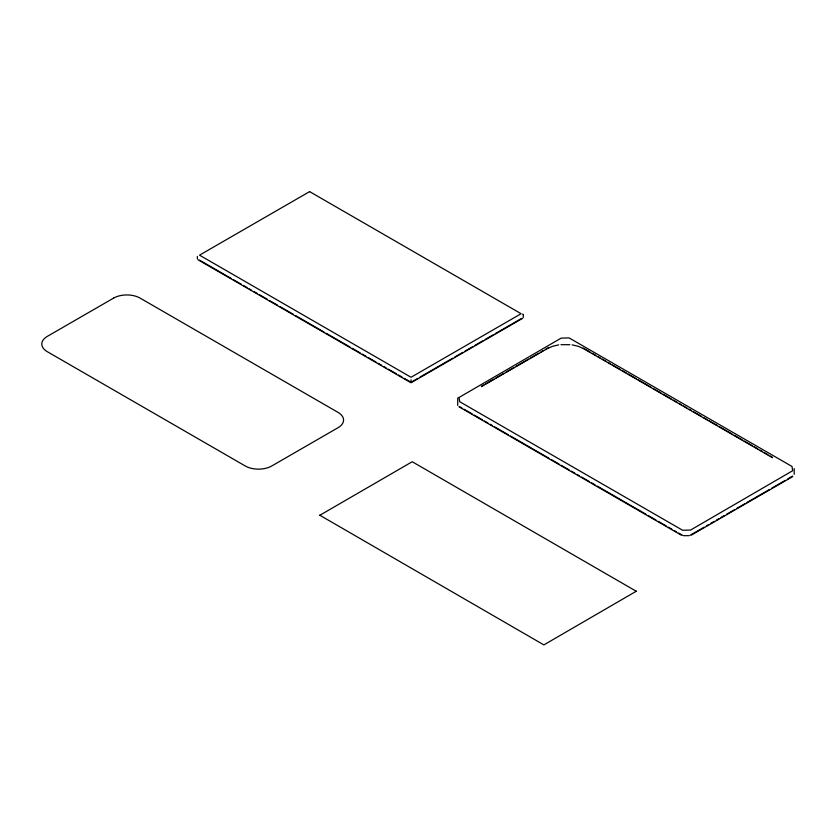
<?xml version="1.0" encoding="UTF-8"?>
<svg xmlns="http://www.w3.org/2000/svg" width="836" height="836" viewBox="0 0 836 836"><rect width="100%" height="100%" fill="white"/><g stroke="black" fill="none" stroke-linecap="round" stroke-linejoin="round"><path stroke-width="1.25" d="M457.72 397.999L457.72 405.397M792.486 476.05L787.533 479.059M636.52 591.418L412.221 461.733L319.582 515.415M404.258 378.332L411.04 382.251L417.781 378.363M420.027 377.067L452.6 358.257M454.847 356.962L462.705 352.426M464.952 351.13L472.821 346.595M475.067 345.289L482.926 340.754M485.173 339.458L493.031 334.922M495.278 333.616L521.11 318.704M522.636 318.338L411.04 382.773L198.017 259.777M481.442 386.305L483.689 385.009M485.935 383.714L493.794 379.178M496.03 377.882L503.889 373.347M506.135 372.051L513.994 367.516M516.24 366.22L528.582 359.093M530.829 357.798L538.687 353.262M540.923 351.966L543.17 350.671M545.417 349.375L548.782 347.431M481.4 386.66L547.12 348.727L552.481 346.344L558.73 344.85M704.131 527.213L690.087 535.228M706.389 525.917L708.635 524.611M710.893 523.315L714.278 521.361M716.525 520.055L718.782 518.759M721.04 517.453L724.415 515.498M726.672 514.203L734.562 509.646M736.819 508.34L744.709 503.794M746.956 502.488L769.496 489.478M771.753 488.172L785.276 480.366M691.372 535.103L792.8 476.541M319.697 515.164L543.87 644.901L636.405 591.167M560.966 344.683L569.901 344.683M683.503 535.667L689.083 535.667M572.137 344.85L578.376 346.344L583.747 348.727L772.495 457.7M682.678 535.291L678.592 533.065M583.246 348.1L590.007 352.008M592.254 353.304L595.64 355.258M597.886 356.554L600.143 357.86M602.39 359.156L605.776 361.11M608.023 362.406L610.28 363.712M612.527 365.008L620.417 369.564M622.663 370.86L626.049 372.814M628.296 374.11L636.186 378.666M638.432 379.962L650.826 387.12M653.073 388.416L660.962 392.972M663.209 394.268L671.099 398.824M673.346 400.12L676.732 402.074M678.978 403.37L681.235 404.676M683.482 405.972L686.868 407.926M689.115 409.222L691.372 410.528M693.619 411.824L701.508 416.38M703.755 417.676L707.141 419.63M709.388 420.926L717.278 425.482M719.524 426.778L731.918 433.936M734.165 435.232L742.054 439.788M744.301 441.084L752.191 445.64M754.438 446.936L757.813 448.89M760.07 450.186L762.327 451.492M764.574 452.788L767.95 454.742M770.207 456.038L772.464 457.344M459.685 406.683L461.932 407.989M464.189 409.285L472.089 413.851M474.346 415.158L482.247 419.714M484.504 421.02L487.89 422.974M490.147 424.27L492.404 425.576M494.661 426.882L508.204 434.699M510.462 435.995L548.824 458.149M551.081 459.455L558.981 464.011M561.238 465.318L569.138 469.874M571.396 471.18L574.781 473.134M577.028 474.44L579.285 475.736M581.542 477.042L589.443 481.599M591.7 482.905L595.086 484.859M597.343 486.165L645.862 514.171M648.119 515.478L656.02 520.044M658.277 521.34L666.177 525.907M668.434 527.202L671.82 529.157M674.077 530.463L676.334 531.769M458.922 406.756L681.215 535.103M199.543 260.142L231.206 278.43M233.474 279.736L241.395 284.303M243.652 285.609L247.048 287.574M249.306 288.88L251.573 290.186M253.831 291.492L257.227 293.446M259.484 294.753L267.405 299.319M269.662 300.626L277.583 305.203M279.841 306.509L293.415 314.346M295.683 315.653L323.95 331.976M326.218 333.282L349.97 346.992M352.228 348.298L360.149 352.865M362.406 354.171L365.802 356.136M368.07 357.442L375.981 362.009M378.248 363.315L381.634 365.28M383.902 366.586L386.159 367.892M388.426 369.198L396.337 373.765M398.605 375.071L402.001 377.026M522.636 314.085L523.2 314.649M794.2 468.62L794.2 474.336M523.273 314.973L523.273 317.461M411.04 379.763L411.04 382.251M197.38 256.401L197.38 258.899M459.068 397.455L459.685 401.698L682.678 530.296L690.609 530.034L792.653 470.741L792.037 466.488L569.044 337.89L561.113 338.152L459.068 397.455M113.623 298.097L47.276 336.406A18.705 10.795 0 0 0 47.276 351.674L245.272 465.986A18.705 10.795 0 0 0 271.731 465.986L338.078 427.687A18.705 10.795 0 0 0 338.078 412.409L140.082 298.097A18.705 10.795 0 0 0 113.623 298.097M309.613 191.611L199.543 255.158L411.04 377.266L521.11 313.719L309.613 191.611"/></g></svg>
